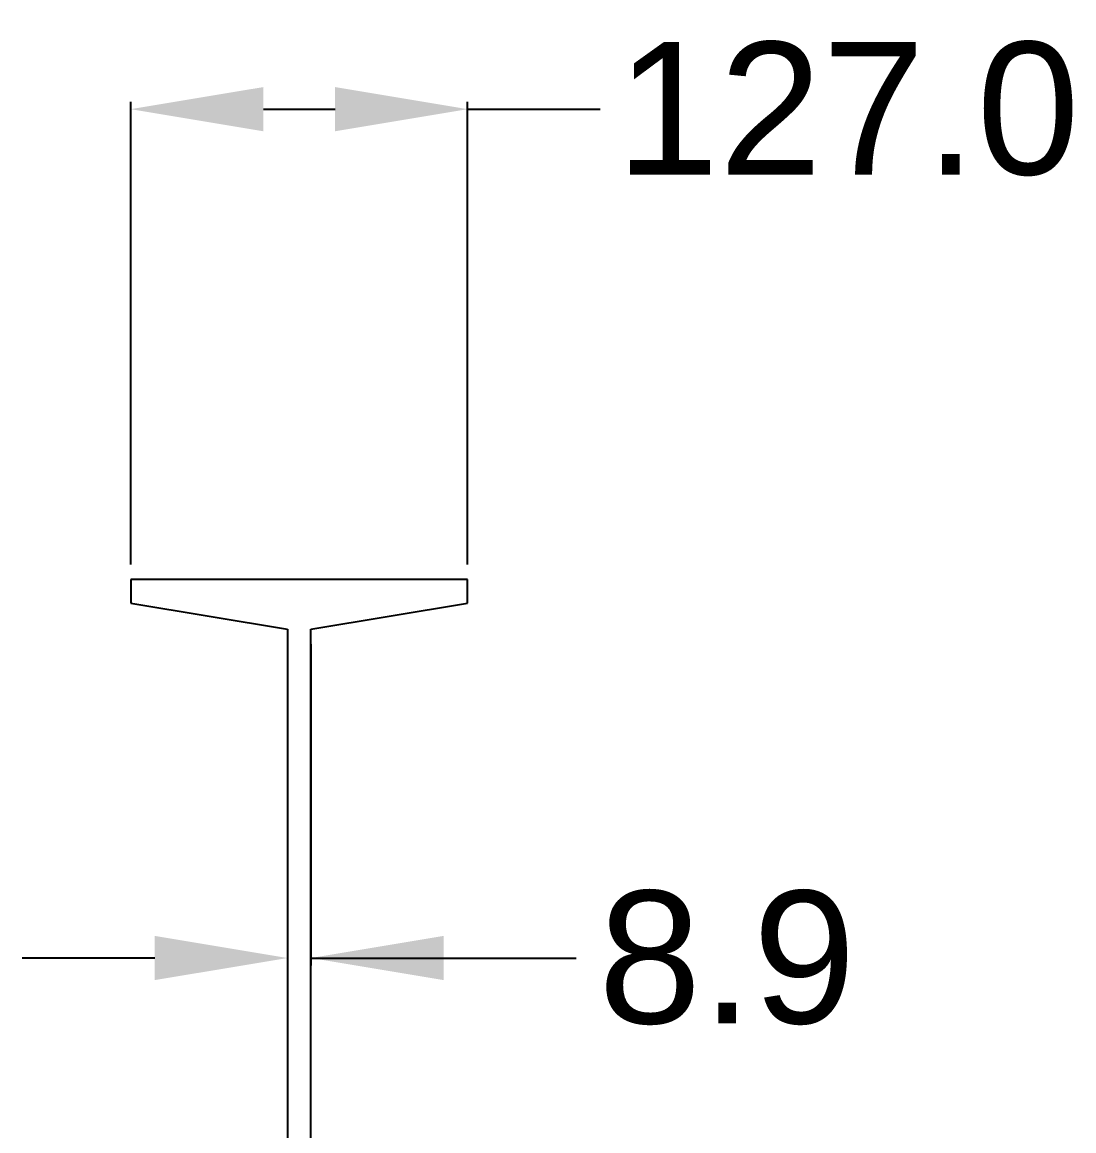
# Model space of a CAD drawing. Header units: millimetres. Extents: x 1735 to 8164, y 2313 to 5880.
# Drawn here: x 6916.5 to 7313, y 5461.8 to 5879.9 of the extents above; entities that cross this region are included whole.
import ezdxf

# ---------------------------------------------------------------- set-up
doc = ezdxf.new("R2010")
doc.units = ezdxf.units.MM
doc.header["$LTSCALE"] = 45
doc.header["$MEASUREMENT"] = 0
doc.header["$PDSIZE"] = -1
doc.linetypes.add('SLD-Solid', pattern=[0])
doc.styles.get("Standard").update_dxf_attribs({"font": 'Arial.ttf'})
doc.dimstyles.get("Standard").update_dxf_attribs({"dimtxt": 0.18, "dimasz": 0.18, "dimexe": 0.18, "dimexo": 0.0625, "dimgap": 0.09, "dimtad": 0, "dimtih": 1, "dimtoh": 1, "dimdec": 4, "dimzin": 0, "dimdsep": 46, "dimtxsty": 'STANDARD', "dimcen": 0.09, "dimadec": 0, "dimazin": 0, "dimtfac": 1, "dimtdec": 4, "dimtofl": 0, "dimtmove": 0, "dimatfit": 3, "dimfxl": 1, "dimtolj": 1, "dimtzin": 0, "dimarcsym": 0})

# ---------------------------------------------------------------- blocks, each defined once
blk = doc.blocks.new('*D14')
at = {"color": 0, "lineweight": -2}
for p, q in [((6957.43, 5675.31), (6957.43, 5849.9)), ((7084.43, 5675.31), (7084.43, 5849.9)), ((7007.43, 5847.09), (7034.43, 5847.09)), ((7084.43, 5847.09), (7134.43, 5847.09))]:
    blk.add_line(p, q, dxfattribs=at)
at = {"color": 0}
for points in [[(7007.43, 5855.42), (7007.43, 5838.75), (6957.43, 5847.09)], [(7034.43, 5838.75), (7034.43, 5855.42), (7084.43, 5847.09)]]:
    blk.add_solid(points, dxfattribs=at)
at = {"layer": 'Defpoints', "color": 0}
for p in [(7084.43, 5847.09), (6957.43, 5669.68), (7084.43, 5669.68)]:
    blk.add_point(p, dxfattribs=at)
at = {"color": 0, "insert": (7227.77, 5847.09), "char_height": 50, "attachment_point": 5}
blk.add_mtext('\\A1;127.0', dxfattribs=at)
blk = doc.blocks.new('*D16')
at = {"color": 0, "lineweight": -2}
for p, q in [((7016.48, 5645.33), (7016.48, 5524.14)), ((7025.37, 5645.33), (7025.37, 5524.14)), ((6966.48, 5526.95), (6916.48, 5526.95)), ((7025.37, 5526.95), (7125.37, 5526.95)), ((7075.37, 5526.95), (7125.37, 5526.95))]:
    blk.add_line(p, q, dxfattribs=at)
at = {"color": 0}
for points in [[(6966.48, 5518.62), (6966.48, 5535.29), (7016.48, 5526.95)], [(7075.37, 5535.29), (7075.37, 5518.62), (7025.37, 5526.95)]]:
    blk.add_solid(points, dxfattribs=at)
at = {"layer": 'Defpoints', "color": 0}
for p in [(7016.48, 5650.95), (7025.37, 5650.95), (7025.37, 5526.95)]:
    blk.add_point(p, dxfattribs=at)
at = {"color": 0, "insert": (7182.22, 5526.95), "char_height": 50, "attachment_point": 5}
blk.add_mtext('\\A1;8.9', dxfattribs=at)

msp = doc.modelspace()

# ---------------------------------------------------------------- linework, layer by layer
at = {"color": 7, "linetype": 'SLD-Solid', "lineweight": 25}
for p, q in [((6957.43, 5669.68), (6957.43, 5660.79)), ((7084.43, 5669.68), (6957.43, 5669.68)), ((7084.43, 5660.79), (7084.43, 5669.68)), ((6957.43, 5660.79), (7016.48, 5650.95)), ((7025.37, 5650.95), (7084.43, 5660.79)), ((7016.48, 5650.95), (7016.48, 5383.61)), ((7025.37, 5383.61), (7025.37, 5650.95))]:
    msp.add_line(p, q, dxfattribs=at)

# ---------------------------------------------------------------- dimensions: what is measured, and where the dimension line sits
dim = msp.add_aligned_dim(p1=(6957.43, 5669.68), p2=(7084.43, 5669.68), distance=177.4, dimstyle='Standard', override={"dimtxt": 50, "dimasz": 50, "dimexe": 2.8125, "dimexo": 5.625, "dimgap": 11.25, "dimdec": 1, "dimadec": 2, "dimtdec": 3})
dim.commit()
dim.dimension.update_dxf_attribs({"geometry": '*D14', "text_midpoint": (7227.77, 5847.09)})
dim = msp.add_linear_dim(base=(7025.37, 5526.95), p1=(7016.48, 5650.95), p2=(7025.37, 5650.95), dimstyle='Standard', override={"dimtxt": 50, "dimasz": 50, "dimexe": 2.8125, "dimexo": 5.625, "dimgap": 11.25, "dimdec": 1, "dimadec": 2, "dimtdec": 3})
dim.commit()
dim.dimension.update_dxf_attribs({"geometry": '*D16', "text_midpoint": (7182.22, 5526.95), "dimtype": 160})

doc.saveas('drawing.dxf')
